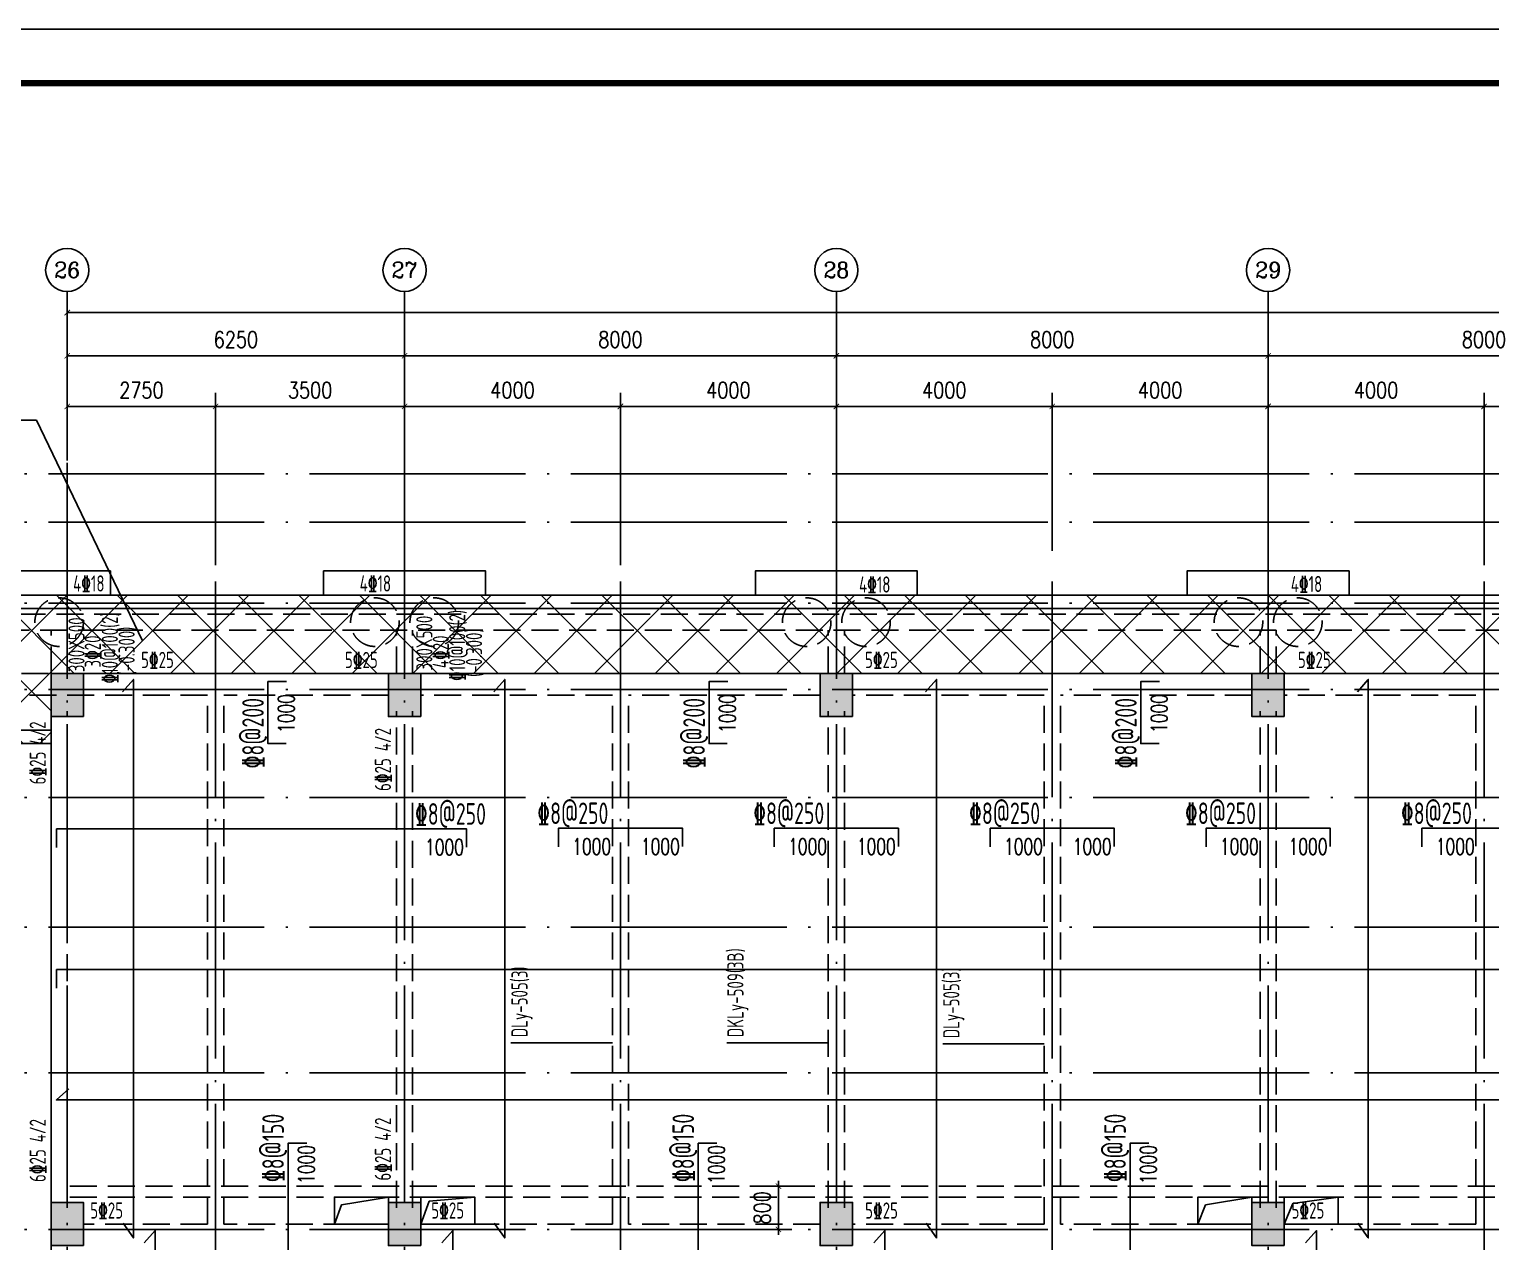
# Model space of a CAD drawing. Header units: millimetres. Extents: x 2998490 to 15040601, y 444546 to 7822218.
# Drawn here: x 14857018 to 14884097, y 7547401 to 7569864 of the extents above; entities that cross this region are included whole.
import ezdxf
from ezdxf.enums import TextEntityAlignment as Align

# ---------------------------------------------------------------- set-up
doc = ezdxf.new("R2010")
doc.units = ezdxf.units.MM
doc.header["$LTSCALE"] = 2000
doc.linetypes.add('DASH', pattern=[0.35, 0.25, -0.1])
doc.linetypes.add('DOTE', pattern=[2.42, 2, -0.2, 0.02, -0.2])
for name, color, linetype in [('3-AXIS', 3, 'Continuous'), ('3-AXIS_TEXT', 7, 'Continuous'), ('3-ban', 84, 'Continuous'), ('3-ban-hatch', 9, 'Continuous'), ('3-ban-rein', 1, 'Continuous'), ('3-ban-TEXT', 7, 'Continuous'), ('3-COLUMN-UP', 2, 'Continuous'), ('3-dote', 43, 'DOTE'), ('3-HATCH', 8, 'Continuous'), ('3-liang-rein-X', 54, 'Continuous'), ('3-liang-rein-Y', 130, 'Continuous'), ('3-liang-R截面-Y', 70, 'Continuous'), ('3-liang-s-1', 44, 'Continuous'), ('3-liang-xu', 120, 'DASH'), ('3-装饰线脚', 7, 'Continuous'), ('AXIS', 3, 'Continuous'), ('AXIS_TEXT', 7, 'Continuous'), ('图框', 7, 'Continuous')]:
    doc.layers.add(name, color=color, linetype=linetype)
doc.layers.add('3-零部件', color=73, linetype='Continuous', lineweight=5)
doc.styles.add('_TCH_AXIS', font='COMPLEX', dxfattribs={"bigfont": 'GBCBIG'})
doc.styles.add('COMPLEX', font='COMPLEX')
doc.styles.add('DIM_FONT', font='SIMPLEX', dxfattribs={"width": 0.8, "bigfont": 'HZTXT'})
doc.styles.add('TJ1', font='tj-romans1.shx', dxfattribs={"width": 0.8, "bigfont": 'tj-hztxt1.shx'})
doc.styles.add('TSSD_Rein', font='Tssdeng.shx', dxfattribs={"width": 0.7, "bigfont": 'hztxt.shx'})
doc.dimstyles.new('DIMN100', dxfattribs={"dimtxt": 300, "dimasz": 100, "dimexe": 250, "dimexo": 300, "dimgap": 150, "dimtad": 1, "dimdec": 0, "dimzin": 0, "dimdsep": 46, "dimtxsty": 'DIM_FONT', "dimblk": 'ARCHTICK', "dimcen": 0.09, "dimclrt": 7, "dimazin": 2, "dimtfac": 1, "dimtdec": 0, "dimtix": 1, "dimtmove": 2, "dimatfit": 3, "dimldrblk": 'ARCHTICK', "dimfxl": 0, "dimtolj": 1, "dimtzin": 0, "dimarcsym": 0})

# ---------------------------------------------------------------- blocks, each defined once
blk = doc.blocks.new('TJAD_TK_A0')
at = {"layer": '图框'}
for p, q in [((2162, 399.3), (973, 399.3)), ((973, -441.7), (2162, -441.7))]:
    blk.add_line(p, q, dxfattribs=at)
at = {"layer": '图框', "const_width": 1.2}
blk.add_lwpolyline([(2152, -431.7), (2152, 389.3), (998, 389.3), (998, -431.7)], close=True, dxfattribs=at)
blk = doc.blocks.new('_ArchTick')
at = {"color": 0, "linetype": 'ByBlock', "const_width": 0.15}
blk.add_lwpolyline([(-0.5, -0.5), (0.5, 0.5)], dxfattribs=at)
blk = doc.blocks.new('*D673')
at = {"layer": 'AXIS', "color": 0, "lineweight": -2}
for p, q in [((14857722, 7562673), (14857722, 7564064)), ((14863972, 7562673), (14863972, 7564064)), ((14857722, 7563814), (14863972, 7563814))]:
    blk.add_line(p, q, dxfattribs=at)
at = {"layer": 'Defpoints', "color": 0}
for p in [(14863972, 7563814), (14857722, 7562373), (14863972, 7562373)]:
    blk.add_point(p, dxfattribs=at)
at = {"layer": 'AXIS', "color": 0, "lineweight": -2, "xscale": 100, "yscale": 100, "zscale": 100, "rotation": 180}
blk.add_blockref('_ArchTick', (14857722, 7563814), dxfattribs=at)
at = {"layer": 'AXIS', "color": 0, "lineweight": -2, "xscale": 100, "yscale": 100, "zscale": 100}
blk.add_blockref('_ArchTick', (14863972, 7563814), dxfattribs=at)
at = {"layer": 'AXIS', "color": 7, "insert": (14860847, 7564114), "char_height": 300, "attachment_point": 5, "style": 'DIM_FONT'}
blk.add_mtext('\\A1;6250', dxfattribs=at)
blk = doc.blocks.new('*D674')
at = {"layer": 'AXIS', "color": 0, "lineweight": -2}
for p, q in [((14863972, 7562673), (14863972, 7564064)), ((14871972, 7562673), (14871972, 7564064)), ((14863972, 7563814), (14871972, 7563814))]:
    blk.add_line(p, q, dxfattribs=at)
at = {"layer": 'Defpoints', "color": 0}
for p in [(14871972, 7563814), (14863972, 7562373), (14871972, 7562373)]:
    blk.add_point(p, dxfattribs=at)
at = {"layer": 'AXIS', "color": 0, "lineweight": -2, "xscale": 100, "yscale": 100, "zscale": 100, "rotation": 180}
blk.add_blockref('_ArchTick', (14863972, 7563814), dxfattribs=at)
at = {"layer": 'AXIS', "color": 0, "lineweight": -2, "xscale": 100, "yscale": 100, "zscale": 100}
blk.add_blockref('_ArchTick', (14871972, 7563814), dxfattribs=at)
at = {"layer": 'AXIS', "color": 7, "insert": (14867972, 7564114), "char_height": 300, "attachment_point": 5, "style": 'DIM_FONT'}
blk.add_mtext('\\A1;8000', dxfattribs=at)
blk = doc.blocks.new('*D675')
at = {"layer": 'AXIS', "color": 0, "lineweight": -2}
for p, q in [((14871972, 7562673), (14871972, 7564064)), ((14879972, 7562673), (14879972, 7564064)), ((14871972, 7563814), (14879972, 7563814))]:
    blk.add_line(p, q, dxfattribs=at)
at = {"layer": 'Defpoints', "color": 0}
for p in [(14879972, 7563814), (14871972, 7562373), (14879972, 7562373)]:
    blk.add_point(p, dxfattribs=at)
at = {"layer": 'AXIS', "color": 0, "lineweight": -2, "xscale": 100, "yscale": 100, "zscale": 100, "rotation": 180}
blk.add_blockref('_ArchTick', (14871972, 7563814), dxfattribs=at)
at = {"layer": 'AXIS', "color": 0, "lineweight": -2, "xscale": 100, "yscale": 100, "zscale": 100}
blk.add_blockref('_ArchTick', (14879972, 7563814), dxfattribs=at)
at = {"layer": 'AXIS', "color": 7, "insert": (14875972, 7564114), "char_height": 300, "attachment_point": 5, "style": 'DIM_FONT'}
blk.add_mtext('\\A1;8000', dxfattribs=at)
blk = doc.blocks.new('*D676')
at = {"layer": 'AXIS', "color": 0, "lineweight": -2}
for p, q in [((14879972, 7562673), (14879972, 7564064)), ((14887972, 7562673), (14887972, 7564064)), ((14879972, 7563814), (14887972, 7563814))]:
    blk.add_line(p, q, dxfattribs=at)
at = {"layer": 'Defpoints', "color": 0}
for p in [(14887972, 7563814), (14879972, 7562373), (14887972, 7562373)]:
    blk.add_point(p, dxfattribs=at)
at = {"layer": 'AXIS', "color": 0, "lineweight": -2, "xscale": 100, "yscale": 100, "zscale": 100, "rotation": 180}
blk.add_blockref('_ArchTick', (14879972, 7563814), dxfattribs=at)
at = {"layer": 'AXIS', "color": 0, "lineweight": -2, "xscale": 100, "yscale": 100, "zscale": 100}
blk.add_blockref('_ArchTick', (14887972, 7563814), dxfattribs=at)
at = {"layer": 'AXIS', "color": 7, "insert": (14883972, 7564114), "char_height": 300, "attachment_point": 5, "style": 'DIM_FONT'}
blk.add_mtext('\\A1;8000', dxfattribs=at)
blk = doc.blocks.new('*D687')
at = {"layer": 'AXIS', "color": 0, "lineweight": -2}
for p, q in [((14857722, 7561873), (14857722, 7564864)), ((14933972, 7561873), (14933972, 7564864)), ((14857722, 7564614), (14933972, 7564614))]:
    blk.add_line(p, q, dxfattribs=at)
at = {"layer": 'Defpoints', "color": 0}
for p in [(14933972, 7564614), (14857722, 7561573), (14933972, 7561573)]:
    blk.add_point(p, dxfattribs=at)
at = {"layer": 'AXIS', "color": 0, "lineweight": -2, "xscale": 100, "yscale": 100, "zscale": 100, "rotation": 180}
blk.add_blockref('_ArchTick', (14857722, 7564614), dxfattribs=at)
at = {"layer": 'AXIS', "color": 0, "lineweight": -2, "xscale": 100, "yscale": 100, "zscale": 100}
blk.add_blockref('_ArchTick', (14933972, 7564614), dxfattribs=at)
at = {"layer": 'AXIS', "color": 7, "insert": (14895847, 7564914), "char_height": 300, "attachment_point": 5, "style": 'DIM_FONT'}
blk.add_mtext('\\A1;76250', dxfattribs=at)
blk = doc.blocks.new('_AXISO')
blk.add_circle((0, 0), 0.5)
at = {"layer": '3-AXIS_TEXT', "style": 'COMPLEX', "width": 1.041667}
blk.add_attdef('A', text='', height=0.56, dxfattribs=at).set_placement((-0.25, -0.28), (0.25, -0.28), align=Align.FIT)
blk = doc.blocks.new('*D1542')
at = {"layer": '3-零部件', "color": 0, "lineweight": -2}
for p, q in [((14857722, 7561930), (14857722, 7563126)), ((14860472, 7559935), (14860472, 7563126)), ((14857722, 7562876), (14860472, 7562876))]:
    blk.add_line(p, q, dxfattribs=at)
at = {"layer": 'Defpoints', "color": 0}
for p in [(14860472, 7562876), (14857722, 7561630), (14860472, 7559635)]:
    blk.add_point(p, dxfattribs=at)
at = {"layer": '3-零部件', "color": 0, "lineweight": -2, "xscale": 100, "yscale": 100, "zscale": 100, "rotation": 180}
blk.add_blockref('_ArchTick', (14857722, 7562876), dxfattribs=at)
at = {"layer": '3-零部件', "color": 0, "lineweight": -2, "xscale": 100, "yscale": 100, "zscale": 100}
blk.add_blockref('_ArchTick', (14860472, 7562876), dxfattribs=at)
at = {"layer": '3-零部件', "color": 7, "insert": (14859097, 7563176), "char_height": 300, "attachment_point": 5, "style": 'DIM_FONT'}
blk.add_mtext('\\A1;2750', dxfattribs=at)
blk = doc.blocks.new('*D1543')
at = {"layer": '3-零部件', "color": 0, "lineweight": -2}
for p, q in [((14860472, 7559935), (14860472, 7563126)), ((14863972, 7561496), (14863972, 7563126)), ((14860472, 7562876), (14863972, 7562876))]:
    blk.add_line(p, q, dxfattribs=at)
at = {"layer": 'Defpoints', "color": 0}
for p in [(14863972, 7562876), (14863972, 7561196), (14860472, 7559635)]:
    blk.add_point(p, dxfattribs=at)
at = {"layer": '3-零部件', "color": 0, "lineweight": -2, "xscale": 100, "yscale": 100, "zscale": 100, "rotation": 180}
blk.add_blockref('_ArchTick', (14860472, 7562876), dxfattribs=at)
at = {"layer": '3-零部件', "color": 0, "lineweight": -2, "xscale": 100, "yscale": 100, "zscale": 100}
blk.add_blockref('_ArchTick', (14863972, 7562876), dxfattribs=at)
at = {"layer": '3-零部件', "color": 7, "insert": (14862222, 7563176), "char_height": 300, "attachment_point": 5, "style": 'DIM_FONT'}
blk.add_mtext('\\A1;3500', dxfattribs=at)
blk = doc.blocks.new('*D1544')
at = {"layer": '3-零部件', "color": 0, "lineweight": -2}
for p, q in [((14863972, 7561496), (14863972, 7563126)), ((14867972, 7559935), (14867972, 7563126)), ((14863972, 7562876), (14867972, 7562876))]:
    blk.add_line(p, q, dxfattribs=at)
at = {"layer": 'Defpoints', "color": 0}
for p in [(14867972, 7562876), (14863972, 7561196), (14867972, 7559635)]:
    blk.add_point(p, dxfattribs=at)
at = {"layer": '3-零部件', "color": 0, "lineweight": -2, "xscale": 100, "yscale": 100, "zscale": 100, "rotation": 180}
blk.add_blockref('_ArchTick', (14863972, 7562876), dxfattribs=at)
at = {"layer": '3-零部件', "color": 0, "lineweight": -2, "xscale": 100, "yscale": 100, "zscale": 100}
blk.add_blockref('_ArchTick', (14867972, 7562876), dxfattribs=at)
at = {"layer": '3-零部件', "color": 7, "insert": (14865972, 7563176), "char_height": 300, "attachment_point": 5, "style": 'DIM_FONT'}
blk.add_mtext('\\A1;4000', dxfattribs=at)
blk = doc.blocks.new('*D1545')
at = {"layer": '3-零部件', "color": 0, "lineweight": -2}
for p, q in [((14867972, 7559935), (14867972, 7563126)), ((14871972, 7560200), (14871972, 7563126)), ((14867972, 7562876), (14871972, 7562876))]:
    blk.add_line(p, q, dxfattribs=at)
at = {"layer": 'Defpoints', "color": 0}
for p in [(14871972, 7562876), (14871972, 7559900), (14867972, 7559635)]:
    blk.add_point(p, dxfattribs=at)
at = {"layer": '3-零部件', "color": 0, "lineweight": -2, "xscale": 100, "yscale": 100, "zscale": 100, "rotation": 180}
blk.add_blockref('_ArchTick', (14867972, 7562876), dxfattribs=at)
at = {"layer": '3-零部件', "color": 0, "lineweight": -2, "xscale": 100, "yscale": 100, "zscale": 100}
blk.add_blockref('_ArchTick', (14871972, 7562876), dxfattribs=at)
at = {"layer": '3-零部件', "color": 7, "insert": (14869972, 7563176), "char_height": 300, "attachment_point": 5, "style": 'DIM_FONT'}
blk.add_mtext('\\A1;4000', dxfattribs=at)
blk = doc.blocks.new('*D1546')
at = {"layer": '3-零部件', "color": 0, "lineweight": -2}
for p, q in [((14871972, 7560200), (14871972, 7563126)), ((14875972, 7560200), (14875972, 7563126)), ((14871972, 7562876), (14875972, 7562876))]:
    blk.add_line(p, q, dxfattribs=at)
at = {"layer": 'Defpoints', "color": 0}
for p in [(14875972, 7562876), (14871972, 7559900), (14875972, 7559900)]:
    blk.add_point(p, dxfattribs=at)
at = {"layer": '3-零部件', "color": 0, "lineweight": -2, "xscale": 100, "yscale": 100, "zscale": 100, "rotation": 180}
blk.add_blockref('_ArchTick', (14871972, 7562876), dxfattribs=at)
at = {"layer": '3-零部件', "color": 0, "lineweight": -2, "xscale": 100, "yscale": 100, "zscale": 100}
blk.add_blockref('_ArchTick', (14875972, 7562876), dxfattribs=at)
at = {"layer": '3-零部件', "color": 7, "insert": (14873972, 7563176), "char_height": 300, "attachment_point": 5, "style": 'DIM_FONT'}
blk.add_mtext('\\A1;4000', dxfattribs=at)
blk = doc.blocks.new('*D1547')
at = {"layer": '3-零部件', "color": 0, "lineweight": -2}
for p, q in [((14875972, 7560200), (14875972, 7563126)), ((14879972, 7560570), (14879972, 7563126)), ((14875972, 7562876), (14879972, 7562876))]:
    blk.add_line(p, q, dxfattribs=at)
at = {"layer": 'Defpoints', "color": 0}
for p in [(14879972, 7562876), (14879972, 7560270), (14875972, 7559900)]:
    blk.add_point(p, dxfattribs=at)
at = {"layer": '3-零部件', "color": 0, "lineweight": -2, "xscale": 100, "yscale": 100, "zscale": 100, "rotation": 180}
blk.add_blockref('_ArchTick', (14875972, 7562876), dxfattribs=at)
at = {"layer": '3-零部件', "color": 0, "lineweight": -2, "xscale": 100, "yscale": 100, "zscale": 100}
blk.add_blockref('_ArchTick', (14879972, 7562876), dxfattribs=at)
at = {"layer": '3-零部件', "color": 7, "insert": (14877972, 7563176), "char_height": 300, "attachment_point": 5, "style": 'DIM_FONT'}
blk.add_mtext('\\A1;4000', dxfattribs=at)
blk = doc.blocks.new('*D1548')
at = {"layer": '3-零部件', "color": 0, "lineweight": -2}
for p, q in [((14879972, 7560570), (14879972, 7563126)), ((14883972, 7559935), (14883972, 7563126)), ((14879972, 7562876), (14883972, 7562876))]:
    blk.add_line(p, q, dxfattribs=at)
at = {"layer": 'Defpoints', "color": 0}
for p in [(14883972, 7562876), (14879972, 7560270), (14883972, 7559635)]:
    blk.add_point(p, dxfattribs=at)
at = {"layer": '3-零部件', "color": 0, "lineweight": -2, "xscale": 100, "yscale": 100, "zscale": 100, "rotation": 180}
blk.add_blockref('_ArchTick', (14879972, 7562876), dxfattribs=at)
at = {"layer": '3-零部件', "color": 0, "lineweight": -2, "xscale": 100, "yscale": 100, "zscale": 100}
blk.add_blockref('_ArchTick', (14883972, 7562876), dxfattribs=at)
at = {"layer": '3-零部件', "color": 7, "insert": (14881972, 7563176), "char_height": 300, "attachment_point": 5, "style": 'DIM_FONT'}
blk.add_mtext('\\A1;4000', dxfattribs=at)
blk = doc.blocks.new('*D1549')
at = {"layer": '3-零部件', "color": 0, "lineweight": -2}
for p, q in [((14883972, 7559935), (14883972, 7563126)), ((14887972, 7561367), (14887972, 7563126)), ((14883972, 7562876), (14887972, 7562876))]:
    blk.add_line(p, q, dxfattribs=at)
at = {"layer": 'Defpoints', "color": 0}
for p in [(14887972, 7562876), (14887972, 7561067), (14883972, 7559635)]:
    blk.add_point(p, dxfattribs=at)
at = {"layer": '3-零部件', "color": 0, "lineweight": -2, "xscale": 100, "yscale": 100, "zscale": 100, "rotation": 180}
blk.add_blockref('_ArchTick', (14883972, 7562876), dxfattribs=at)
at = {"layer": '3-零部件', "color": 0, "lineweight": -2, "xscale": 100, "yscale": 100, "zscale": 100}
blk.add_blockref('_ArchTick', (14887972, 7562876), dxfattribs=at)
at = {"layer": '3-零部件', "color": 7, "insert": (14885972, 7563176), "char_height": 300, "attachment_point": 5, "style": 'DIM_FONT'}
blk.add_mtext('\\A1;4000', dxfattribs=at)
blk = doc.blocks.new('*D1890')
at = {"layer": '3-ban', "color": 0, "lineweight": -2}
for p, q in [((14870849, 7548430), (14871150, 7548430)), ((14870900, 7548430), (14870900, 7548530)), ((14870900, 7548430), (14870900, 7547630)), ((14870849, 7547630), (14871150, 7547630)), ((14870900, 7547630), (14870900, 7547530))]:
    blk.add_line(p, q, dxfattribs=at)
at = {"layer": 'Defpoints', "color": 0}
for p in [(14870549, 7548430), (14870549, 7547630), (14870900, 7547630)]:
    blk.add_point(p, dxfattribs=at)
at = {"layer": '3-ban', "color": 0, "lineweight": -2, "xscale": 100, "yscale": 100, "zscale": 100}
for p, rotation in [((14870900, 7548430), 270), ((14870900, 7547630), 90)]:
    blk.add_blockref('_ArchTick', p, dxfattribs=dict(at, rotation=rotation))
at = {"layer": '3-ban', "color": 7, "insert": (14870600, 7548030), "char_height": 300, "attachment_point": 5, "rotation": 90, "style": 'DIM_FONT'}
blk.add_mtext('\\A1;800', dxfattribs=at)

msp = doc.modelspace()

# ---------------------------------------------------------------- hatches: boundary and pattern name
at = {"layer": '3-ban-hatch'}
h = msp.add_hatch(dxfattribs=at)
h.set_pattern_fill('ANSI37', color=8, scale=250, style=0)
h.set_pattern_definition([(225, (29072242.5, 15094838.24), (561.266008, -561.266008), []), (315, (29072242.5, 15094838.24), (561.266008, 561.266008), [])])
h.paths.add_polyline_path([(14857422.2, 7557929.5), (14857422.2, 7556629.5), (14854622.2, 7556629.5), (14854622.2, 7559379.7), (14922072.2, 7559379.7), (14922072.2, 7555929.5), (14920272.2, 7555929.6), (14920272.2, 7557929.5)])
at = {"layer": '3-HATCH'}
for points in [[(14858022.2, 7557129.6), (14857422.2, 7557129.6), (14857422.2, 7557929.6), (14858022.2, 7557929.6)], [(14864272.2, 7557129.6), (14863672.2, 7557129.6), (14863672.2, 7557929.6), (14864272.2, 7557929.6)], [(14872272.2, 7557129.6), (14871672.2, 7557129.6), (14871672.2, 7557929.6), (14872272.2, 7557929.6)], [(14880272.2, 7557129.6), (14879672.2, 7557129.6), (14879672.2, 7557929.6), (14880272.2, 7557929.6)], [(14858022.2, 7547329.6), (14857422.2, 7547329.6), (14857422.2, 7548129.6), (14858022.2, 7548129.6)], [(14864272.2, 7547329.6), (14863672.2, 7547329.6), (14863672.2, 7548129.6), (14864272.2, 7548129.6)], [(14872272.2, 7547329.6), (14871672.2, 7547329.6), (14871672.2, 7548129.6), (14872272.2, 7548129.6)], [(14880272.2, 7547329.6), (14879672.2, 7547329.6), (14879672.2, 7548129.6), (14880272.2, 7548129.6)]]:
    msp.add_hatch(color=256, dxfattribs=at).paths.add_polyline_path(points)

# ---------------------------------------------------------------- linework, layer by layer
at = {"layer": '3-AXIS', "color": 15, "linetype": 'DOTE'}
for p, q in [((14857722.2, 7533629.5), (14857722.2, 7562284.4)), ((14863972.2, 7533629.5), (14863972.2, 7562284.4)), ((14871972.2, 7533629.5), (14871972.2, 7562284.4)), ((14879972.2, 7533629.5), (14879972.2, 7562284.4)), ((14933972.2, 7561629.5), (14854749, 7561629.5)), ((14933972.2, 7560729.5), (14854749, 7560729.5)), ((14933972.2, 7559229.5), (14854749, 7559229.5)), ((14933972.2, 7557629.5), (14854749, 7557629.5)), ((14933972.2, 7555629.5), (14854749, 7555629.5)), ((14933972.2, 7553229.5), (14854749, 7553229.5)), ((14933972.2, 7550529.5), (14854749, 7550529.5)), ((14933972.2, 7547629.5), (14854749, 7547629.5))]:
    msp.add_line(p, q, dxfattribs=at)
at = {"layer": '3-ban'}
for p, q in [((14857150.1, 7562623.5), (14851805, 7562623.5)), ((14859116.9, 7558533), (14857150.1, 7562623.5))]:
    msp.add_line(p, q, dxfattribs=at)
at = {"layer": '3-ban-rein'}
for points in [[(14858756.2, 7547745.7), (14858949.7, 7547472), (14858949.7, 7557819.8), (14858746.6, 7557590.5)], [(14865634.5, 7547745.7), (14865828, 7547472), (14865828, 7557819.8), (14865624.9, 7557590.5)], [(14873634.5, 7547745.7), (14873828, 7547472), (14873828, 7557819.8), (14873624.9, 7557590.5)], [(14881634.5, 7547745.7), (14881828, 7547472), (14881828, 7557819.8), (14881624.9, 7557590.5)], [(14861778.9, 7556629.6), (14861440.9, 7556629.6), (14861440.9, 7557779.6), (14861787, 7557779.6)], [(14869950.7, 7556629.6), (14869612.8, 7556629.6), (14869612.8, 7557779.6), (14869958.8, 7557779.6)], [(14877950.7, 7556629.6), (14877612.8, 7556629.6), (14877612.8, 7557779.6), (14877958.8, 7557779.6)], [(14865122.3, 7554711.6), (14865122.3, 7555049.6), (14857525, 7555049.6), (14857525, 7554703.6)], [(14869122.3, 7554723.8), (14869122.3, 7555061.8), (14866822.3, 7555061.8), (14866822.3, 7554715.8)], [(14873122.3, 7554723.8), (14873122.3, 7555061.8), (14870822.3, 7555061.8), (14870822.3, 7554715.8)], [(14877122.3, 7554723.8), (14877122.3, 7555061.8), (14874822.3, 7555061.8), (14874822.3, 7554715.8)], [(14881122.3, 7554723.8), (14881122.3, 7555061.8), (14878822.3, 7555061.8), (14878822.3, 7554715.8)], [(14885122.3, 7554723.8), (14885122.3, 7555061.8), (14882822.3, 7555061.8), (14882822.3, 7554715.8)], [(14921361.6, 7552105.5), (14921361.6, 7552443.5), (14857525, 7552443.5), (14857525, 7552097.4)], [(14919910.3, 7550221.4), (14920184, 7550027.9), (14857522.9, 7550027.9), (14857752.2, 7550231)], [(14862150.7, 7546429.6), (14861812.7, 7546429.6), (14861812.7, 7549227.1), (14862158.7, 7549227.1)], [(14869750.8, 7546429.6), (14869412.9, 7546429.6), (14869412.9, 7549227.1), (14869758.9, 7549227.1)], [(14877750.8, 7546429.6), (14877412.9, 7546429.6), (14877412.9, 7549227.1), (14877758.9, 7549227.1)], [(14859154.7, 7543925.3), (14859348.2, 7543651.7), (14859348.2, 7547609), (14859145.1, 7547379.6)], [(14864674, 7543925.3), (14864867.4, 7543651.7), (14864867.4, 7547609), (14864664.3, 7547379.6)], [(14872674, 7543925.3), (14872867.4, 7543651.7), (14872867.4, 7547609), (14872664.3, 7547379.6)], [(14880674, 7543925.3), (14880867.4, 7543651.7), (14880867.4, 7547609), (14880664.3, 7547379.6)]]:
    msp.add_lwpolyline(points, dxfattribs=at)
at = {"layer": '3-COLUMN-UP'}
for points in [[(14858022.2, 7557129.6), (14857422.2, 7557129.6), (14857422.2, 7557929.6), (14858022.2, 7557929.6)], [(14864272.2, 7557129.6), (14863672.2, 7557129.6), (14863672.2, 7557929.6), (14864272.2, 7557929.6)], [(14872272.2, 7557129.6), (14871672.2, 7557129.6), (14871672.2, 7557929.6), (14872272.2, 7557929.6)], [(14880272.2, 7557129.6), (14879672.2, 7557129.6), (14879672.2, 7557929.6), (14880272.2, 7557929.6)], [(14858022.2, 7547329.6), (14857422.2, 7547329.6), (14857422.2, 7548129.6), (14858022.2, 7548129.6)], [(14864272.2, 7547329.6), (14863672.2, 7547329.6), (14863672.2, 7548129.6), (14864272.2, 7548129.6)], [(14872272.2, 7547329.6), (14871672.2, 7547329.6), (14871672.2, 7548129.6), (14872272.2, 7548129.6)], [(14880272.2, 7547329.6), (14879672.2, 7547329.6), (14879672.2, 7548129.6), (14880272.2, 7548129.6)]]:
    msp.add_lwpolyline(points, close=True, dxfattribs=at)
at = {"layer": '3-dote'}
for p, q in [((14860472.2, 7559634.8), (14860472.2, 7531453.1)), ((14867972.2, 7559634.8), (14867972.2, 7531453.1)), ((14875972.2, 7559634.8), (14875972.2, 7531453.1)), ((14883972.2, 7559634.8), (14883972.2, 7531453.1))]:
    msp.add_line(p, q, dxfattribs=at)
at = {"layer": '3-liang-R截面-Y'}
for p, q in [((14865942.3, 7551086.8), (14867822.2, 7551086.8)), ((14869942.3, 7551086.8), (14871822.2, 7551086.8)), ((14873942.3, 7551068.1), (14875822.2, 7551068.1))]:
    msp.add_line(p, q, dxfattribs=at)
at = {"layer": '3-liang-s-1'}
for points in [[(14858522.6, 7559379.7), (14858522.6, 7559829.9), (14855521.9, 7559829.9), (14855521.9, 7559379.7)], [(14865472.6, 7559379.7), (14865472.6, 7559829.9), (14862471.9, 7559829.9), (14862471.9, 7559379.7)], [(14873472.6, 7559379.7), (14873472.6, 7559829.9), (14870471.9, 7559829.9), (14870471.9, 7559379.7)], [(14881472.6, 7559379.7), (14881472.6, 7559829.9), (14878471.9, 7559829.9), (14878471.9, 7559379.7)], [(14923271, 7556479.5), (14922072.2, 7556479.5), (14922072.2, 7559379.7), (14854622.2, 7559379.7), (14854622.2, 7556629.5), (14857422.2, 7556629.5)], [(14921822.2, 7555929.6), (14921822.2, 7555929.6), (14921822.2, 7559129.7), (14854872.2, 7559129.7), (14854872.2, 7556879.5), (14857422.2, 7556879.5)], [(14921822.1, 7535529.5), (14920272.2, 7535529.5), (14920272.2, 7533329.5), (14857422.2, 7533329.5), (14857422.2, 7557929.5), (14920272.2, 7557929.5), (14920272.2, 7555929.5), (14921822.1, 7555929.5)], [(14862672.2, 7547729.6), (14862803.4, 7548083.7), (14863672.2, 7548229.6)], [(14864272.2, 7547729.6), (14864430.2, 7548150.7), (14865272.2, 7548229.6)], [(14878672.2, 7547729.6), (14878812.4, 7548084.4), (14879672.2, 7548229.6)], [(14880272.2, 7547729.6), (14880428.5, 7548108.7), (14881272.2, 7548229.6)]]:
    msp.add_lwpolyline(points, dxfattribs=at)
for points in [[(14863672.2, 7547729.6), (14862672.2, 7547729.6), (14862672.2, 7548229.6), (14863672.2, 7548229.6)], [(14864272.2, 7547729.6), (14865272.2, 7547729.6), (14865272.2, 7548229.6), (14864272.2, 7548229.6)], [(14879672.2, 7547729.6), (14878672.2, 7547729.6), (14878672.2, 7548229.6), (14879672.2, 7548229.6)], [(14880272.2, 7547729.6), (14881272.2, 7547729.6), (14881272.2, 7548229.6), (14880272.2, 7548229.6)]]:
    msp.add_lwpolyline(points, close=True, dxfattribs=at)
at = {"layer": '3-liang-xu'}
for p, q in [((14921722.2, 7559029.7), (14854972.2, 7559029.7)), ((14921422.2, 7558729.7), (14855272.2, 7558729.7)), ((14857422.2, 7557929.6), (14857422.2, 7558729.7)), ((14857722.2, 7557929.6), (14857722.2, 7558729.7)), ((14863822.2, 7557929.6), (14863822.2, 7558729.7)), ((14864122.2, 7557929.6), (14864122.2, 7558729.7)), ((14871822.2, 7557929.6), (14871822.2, 7558729.7)), ((14872122.2, 7557929.6), (14872122.2, 7558729.7)), ((14879822.2, 7557929.6), (14879822.2, 7558729.7)), ((14880122.2, 7557929.6), (14880122.2, 7558729.7)), ((14863672.2, 7557929.6), (14855272.2, 7557929.6)), ((14871672.2, 7557929.6), (14864272.2, 7557929.6)), ((14879672.2, 7557929.6), (14872272.2, 7557929.6)), ((14887672.2, 7557929.6), (14880272.2, 7557929.6)), ((14860322.2, 7557529.6), (14854972.2, 7557529.6)), ((14860322.2, 7547729.6), (14860322.2, 7557529.6)), ((14863672.2, 7557529.6), (14860622.2, 7557529.6)), ((14860622.2, 7547729.6), (14860622.2, 7557529.6)), ((14867822.2, 7557529.6), (14864272.2, 7557529.6)), ((14867822.2, 7547729.6), (14867822.2, 7557529.6)), ((14871672.2, 7557529.6), (14868122.2, 7557529.6)), ((14868122.2, 7547729.6), (14868122.2, 7557529.6)), ((14875822.2, 7557529.6), (14872272.2, 7557529.6)), ((14875822.2, 7547729.6), (14875822.2, 7557529.6)), ((14879672.2, 7557529.6), (14876122.2, 7557529.6)), ((14876122.2, 7547729.6), (14876122.2, 7557529.6)), ((14883822.2, 7557529.6), (14880272.2, 7557529.6)), ((14883822.2, 7547729.6), (14883822.2, 7557529.6)), ((14857422.2, 7548029.6), (14857422.2, 7557229.6)), ((14857722.2, 7548029.6), (14857722.2, 7557229.6)), ((14863822.2, 7548029.6), (14863822.2, 7557229.6)), ((14864122.2, 7548029.6), (14864122.2, 7557229.6)), ((14871822.2, 7548029.6), (14871822.2, 7557229.6)), ((14872122.2, 7548029.6), (14872122.2, 7557229.6)), ((14879822.2, 7548029.6), (14879822.2, 7557229.6)), ((14880122.2, 7548029.6), (14880122.2, 7557229.6)), ((14919872.2, 7548429.6), (14857722.2, 7548429.6)), ((14919872.2, 7548229.6), (14857722.2, 7548229.6)), ((14860322.2, 7547729.6), (14858022.2, 7547729.6)), ((14863672.2, 7547729.6), (14860622.2, 7547729.6)), ((14867822.2, 7547729.6), (14864272.2, 7547729.6)), ((14871672.2, 7547729.6), (14868122.2, 7547729.6)), ((14875822.2, 7547729.6), (14872272.2, 7547729.6)), ((14879672.2, 7547729.6), (14876122.2, 7547729.6)), ((14883822.2, 7547729.6), (14880272.2, 7547729.6))]:
    msp.add_line(p, q, dxfattribs=at)
at = {"layer": '3-装饰线脚', "linetype": 'DASH'}
for centre in [(14857572.2, 7558879.5), (14863422.2, 7558879.6), (14864522.2, 7558879.6), (14871422.2, 7558879.6), (14872522.2, 7558879.6), (14879422.2, 7558879.6), (14880522.2, 7558879.6)]:
    msp.add_circle(centre, 450, dxfattribs=at)
at = {"layer": 'AXIS'}
for p, q in [((14857722.2, 7562372.8), (14857722.2, 7565002.3)), ((14863972.2, 7562372.8), (14863972.2, 7565002.3)), ((14871972.2, 7562372.8), (14871972.2, 7565002.3)), ((14879972.2, 7562372.8), (14879972.2, 7565002.3))]:
    msp.add_line(p, q, dxfattribs=at)

# ---------------------------------------------------------------- block references
ref = msp.add_blockref('_AXISO', (14857722.2, 7565402.3), dxfattribs=dict(at, xscale=800, yscale=800, zscale=800))
ref.add_attrib('A', '26', dxfattribs={"layer": 'AXIS_TEXT', "height": 294.28, "style": '_TCH_AXIS'}).set_placement((14857484, 7565255.1), (14857960.4, 7565255.1), align=Align.FIT)
ref = msp.add_blockref('_AXISO', (14863972.2, 7565402.3), dxfattribs=dict(at, xscale=800, yscale=800, zscale=800))
ref.add_attrib('A', '27', dxfattribs={"layer": 'AXIS_TEXT', "height": 294.28, "style": '_TCH_AXIS'}).set_placement((14863734, 7565255.1), (14864210.4, 7565255.1), align=Align.FIT)
ref = msp.add_blockref('_AXISO', (14871972.2, 7565402.3), dxfattribs=dict(at, xscale=800, yscale=800, zscale=800))
ref.add_attrib('A', '28', dxfattribs={"layer": 'AXIS_TEXT', "height": 294.28, "style": '_TCH_AXIS'}).set_placement((14871734, 7565255.1), (14872210.4, 7565255.1), align=Align.FIT)
ref = msp.add_blockref('_AXISO', (14879972.2, 7565402.3), dxfattribs=dict(at, xscale=800, yscale=800, zscale=800))
ref.add_attrib('A', '29', dxfattribs={"layer": 'AXIS_TEXT', "height": 294.28, "style": '_TCH_AXIS'}).set_placement((14879734, 7565255.1), (14880210.4, 7565255.1), align=Align.FIT)
at = {"layer": '图框', "xscale": 100, "yscale": 100, "zscale": 100}
for p in [(14744694.6, 7614033.9), (14744694.6, 7529933.9)]:
    msp.add_blockref('TJAD_TK_A0', p, dxfattribs=at)

# ---------------------------------------------------------------- texts
at = {"layer": '3-ban', "style": 'TSSD_Rein', "width": 0.7}
for s, rotation, p in [('%%1328@200', 89.99419, (14861363.9, 7556168.4, -5065)), ('%%1328@200', 89.99419, (14869535.7, 7556168.4, -5065)), ('%%1328@200', 89.99419, (14877535.7, 7556168.4, -5065)), ('%%1328@250', 0.00581, (14864162.3, 7555126.5, -5065)), ('%%1328@250', 0.00581, (14866429.8, 7555138.7, -5065)), ('%%1328@250', 0.00581, (14870429.8, 7555138.7, -5065)), ('%%1328@250', 0.00581, (14874429.8, 7555138.7, -5065)), ('%%1328@250', 0.00581, (14878429.8, 7555138.7, -5065)), ('%%1328@250', 0.00581, (14882429.8, 7555138.7, -5065)), ('%%1328@150', 89.99419, (14861735.6, 7548503.1, -5065)), ('%%1328@150', 89.99419, (14869335.8, 7548503.1, -5065)), ('%%1328@150', 89.99419, (14877335.8, 7548503.1, -5065))]:
    msp.add_text(s, height=400, rotation=rotation, dxfattribs=at).set_placement(p)
at = {"layer": '3-ban-TEXT', "style": 'TJ1', "width": 0.7}
for p in [(14861930.8, 7556826.5), (14870102.7, 7556826.5), (14878102.7, 7556826.5), (14862302.6, 7548472.2), (14869902.7, 7548472.2), (14877902.7, 7548472.2)]:
    msp.add_text('1000', height=300, rotation=90, dxfattribs=at).set_placement(p)
for p in [(14864351.9, 7554559.7), (14867078.9, 7554571.9), (14868351.9, 7554571.9), (14871078.9, 7554571.9), (14872351.9, 7554571.9), (14875078.9, 7554571.9), (14876351.9, 7554571.9), (14879078.9, 7554571.9), (14880351.9, 7554571.9), (14883078.9, 7554571.9)]:
    msp.add_text('1000', height=300, dxfattribs=at).set_placement(p)
at = {"layer": '3-liang-rein-X', "style": 'TSSD_Rein', "width": 0.7}
for s, p in [('4%%13218', (14857830.8, 7559446.1)), ('4%%13218', (14863140.4, 7559446.1)), ('4%%13218', (14872392.3, 7559426.4)), ('4%%13218', (14880392.3, 7559436.2)), ('5%%13225', (14859089.7, 7558029.6)), ('5%%13225', (14862867.2, 7558029.6)), ('5%%13225', (14872503.2, 7558029.6)), ('5%%13225', (14880524.1, 7558029.6)), ('5%%13225', (14858147.8, 7547829.6)), ('5%%13225', (14864467.6, 7547829.6)), ('5%%13225', (14872505.2, 7547829.6)), ('5%%13225', (14880405, 7547829.6))]:
    msp.add_text(s, height=300, dxfattribs=at).set_placement(p)
at = {"layer": '3-liang-rein-Y', "style": 'TSSD_Rein', "width": 0.7}
for s, p in [('%%13210@100(2)', (14858661.6, 7557743.4)), ('%%13210@100(2)', (14865098, 7557789.1)), ('(-0.300)', (14858972.7, 7557897.9)), ('(-0.300)', (14865408.6, 7557864)), ('3%%13220', (14858345.3, 7558037.9)), ('4%%13220', (14864793.2, 7558027.4)), ('6%%13225 4/2', (14857325.3, 7555872.3)), ('6%%13225 4/2', (14863721, 7555752.3)), ('6%%13225 4/2', (14857325.3, 7548508)), ('6%%13225 4/2', (14863721, 7548534.1))]:
    msp.add_text(s, height=300, rotation=90, dxfattribs=at).set_placement(p)
at = {"layer": '3-liang-R截面-Y', "style": 'TSSD_Rein', "width": 0.7}
for s, p in [('300X500', (14858044, 7557951.3)), ('300X500', (14864488.3, 7557982.5)), ('DKLy-509(3B)', (14870251.9, 7551191)), ('DLy-505(3)', (14866251.9, 7551191)), ('DLy-505(3)', (14874251.9, 7551172.3))]:
    msp.add_text(s, height=300, rotation=90, dxfattribs=at).set_placement(p)

# ---------------------------------------------------------------- dimensions: what is measured, and where the dimension line sits
at = {"layer": '3-ban'}
dim = msp.add_linear_dim(base=(14870899.7, 7547629.5), p1=(14870549.2, 7548429.6), p2=(14870549.2, 7547629.5), angle=90, dimstyle='DIMN100', dxfattribs=at)
dim.commit()
dim.dimension.update_dxf_attribs({"geometry": '*D1890', "text_midpoint": (14870599.7, 7548029.6)})
at = {"layer": '3-零部件'}
for base, p1, p2, picture, middle in [((14860472.2, 7562875.5), (14857722.2, 7561629.5), (14860472.2, 7559634.8), '*D1542', (14859097.2, 7563175.5)), ((14863972.2, 7562875.5), (14860472.2, 7559634.8), (14863972.2, 7561196.2), '*D1543', (14862222.2, 7563175.5)), ((14867972.2, 7562875.5), (14863972.2, 7561196.2), (14867972.2, 7559634.8), '*D1544', (14865972.2, 7563175.5)), ((14871972.2, 7562875.5), (14867972.2, 7559634.8), (14871972.2, 7559899.6), '*D1545', (14869972.2, 7563175.5)), ((14875972.2, 7562875.5), (14871972.2, 7559899.6), (14875972.2, 7559899.6), '*D1546', (14873972.2, 7563175.5)), ((14879972.2, 7562875.5), (14875972.2, 7559899.6), (14879972.2, 7560270.4), '*D1547', (14877972.2, 7563175.5)), ((14883972.2, 7562875.5), (14879972.2, 7560270.4), (14883972.2, 7559634.8), '*D1548', (14881972.2, 7563175.5)), ((14887972.2, 7562875.5), (14883972.2, 7559634.8), (14887972.2, 7561067.2), '*D1549', (14885972.2, 7563175.5))]:
    dim = msp.add_linear_dim(base=base, p1=p1, p2=p2, dimstyle='DIMN100', dxfattribs=at)
    dim.commit()
    dim.dimension.update_dxf_attribs({"geometry": picture, "text_midpoint": middle})
at = {"layer": 'AXIS'}
for p1, p2, distance, picture, middle in [((14857722.2, 7561572.8), (14933972.2, 7561572.8), 3040.9, '*D687', (14895847.2, 7564913.6)), ((14857722.2, 7562372.8), (14863972.2, 7562372.8), 1440.9, '*D673', (14860847.2, 7564113.6)), ((14863972.2, 7562372.8), (14871972.2, 7562372.8), 1440.9, '*D674', (14867972.2, 7564113.6)), ((14871972.2, 7562372.8), (14879972.2, 7562372.8), 1440.9, '*D675', (14875972.2, 7564113.6)), ((14879972.2, 7562372.8), (14887972.2, 7562372.8), 1440.9, '*D676', (14883972.2, 7564113.6))]:
    dim = msp.add_aligned_dim(p1=p1, p2=p2, distance=distance, dimstyle='DIMN100', dxfattribs=at)
    dim.commit()
    dim.dimension.update_dxf_attribs({"geometry": picture, "text_midpoint": middle})

doc.saveas('drawing.dxf')
